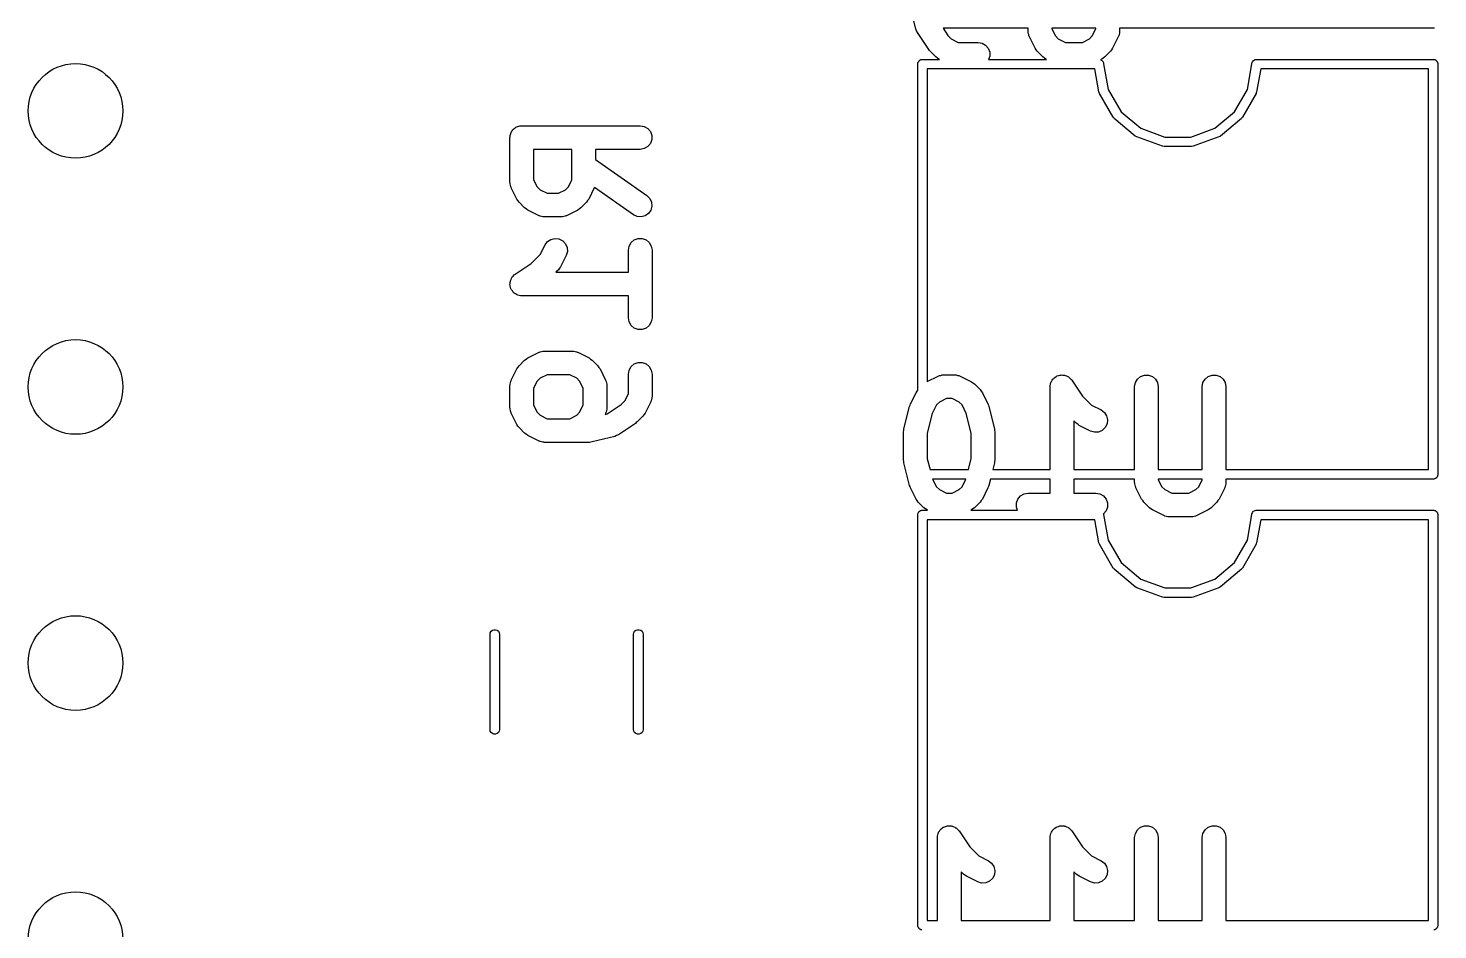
# Model space of a CAD drawing. Extents: x 81 to 161, y -172 to -32.
# Drawn here: x 105.83 to 123.69, y -88.74 to -77.31 of the extents above; entities that cross this region are included whole.
import ezdxf

# ---------------------------------------------------------------- set-up
doc = ezdxf.new("R2010")
doc.units = 0
doc.header["$MEASUREMENT"] = 0
doc.layers.add('BLACK', color=7, linetype='CONTINUOUS')

msp = doc.modelspace()

# ---------------------------------------------------------------- linework, layer by layer
at = {"layer": 'BLACK', "linetype": 'CONTINUOUS'}
for p, q in [((117.076, -77.3198), (117.004, -77.0341)), ((117.086, -77.3432), (117.076, -77.3198)), ((117.096, -77.3666), (117.086, -77.3432)), ((117.42, -77.3116), (117.481, -77.4021)), ((118.5, -77.3116), (117.42, -77.3116)), ((118.5, -77.3549), (118.5, -77.3116)), ((118.501, -77.3634), (118.5, -77.3549)), ((118.8, -77.3116), (118.8, -77.3194)), ((119.357, -77.3116), (118.8, -77.3116)), ((118.8, -77.3194), (118.844, -77.4089)), ((119.312, -77.4089), (119.357, -77.3194)), ((119.357, -77.3194), (119.357, -77.3116)), ((119.657, -77.3549), (119.655, -77.3634)), ((123.636, -77.3116), (119.657, -77.3116)), ((119.657, -77.3116), (119.657, -77.3549)), ((123.642, -77.3116), (123.636, -77.3116)), ((123.636, -77.3116), (123.636, -77.3116)), ((123.647, -77.3098), (123.642, -77.3116)), ((117.239, -77.5809), (117.096, -77.3666)), ((117.481, -77.4021), (117.524, -77.4459)), ((117.524, -77.4459), (117.614, -77.4906)), ((117.614, -77.4906), (117.864, -77.4906)), ((117.864, -77.4906), (117.915, -77.4996)), ((117.915, -77.4996), (117.96, -77.5257)), ((117.96, -77.5257), (117.994, -77.5656)), ((118.501, -77.372), (118.501, -77.3634)), ((118.506, -77.3889), (118.501, -77.372)), ((118.509, -77.4062), (118.506, -77.3889)), ((118.513, -77.4136), (118.509, -77.4062)), ((118.516, -77.4219), (118.513, -77.4136)), ((118.587, -77.5648), (118.516, -77.4219)), ((118.844, -77.4089), (118.881, -77.4459)), ((118.881, -77.4459), (118.971, -77.4906)), ((118.971, -77.4906), (119.186, -77.4906)), ((119.186, -77.4906), (119.275, -77.4459)), ((119.275, -77.4459), (119.312, -77.4089)), ((119.641, -77.4219), (119.57, -77.5648)), ((119.643, -77.4136), (119.641, -77.4219)), ((119.648, -77.4062), (119.643, -77.4136)), ((119.651, -77.3888), (119.648, -77.4062)), ((119.656, -77.372), (119.651, -77.3888)), ((119.655, -77.3634), (119.656, -77.372)), ((117.131, -77.7138), (117.136, -77.712)), ((117.136, -77.712), (117.14, -77.7094)), ((117.14, -77.7094), (117.145, -77.7084)), ((117.145, -77.7084), (117.15, -77.7066)), ((117.15, -77.7066), (117.156, -77.7066)), ((117.156, -77.7066), (117.156, -77.7066)), ((117.156, -77.7066), (117.375, -77.7066)), ((117.249, -77.5916), (117.239, -77.5809)), ((117.258, -77.6038), (117.249, -77.5916)), ((117.329, -77.6752), (117.258, -77.6038)), ((117.349, -77.689), (117.329, -77.6752)), ((117.368, -77.7033), (117.349, -77.689)), ((117.375, -77.7066), (117.368, -77.7033)), ((117.994, -77.5656), (118.012, -77.6145)), ((118.012, -77.6666), (117.997, -77.7066)), ((117.997, -77.7066), (118.732, -77.7066)), ((118.012, -77.6145), (118.012, -77.6666)), ((118.601, -77.5841), (118.587, -77.5648)), ((118.615, -77.6038), (118.601, -77.5841)), ((118.687, -77.6752), (118.615, -77.6038)), ((118.706, -77.689), (118.687, -77.6752)), ((118.725, -77.7033), (118.706, -77.689)), ((118.732, -77.7066), (118.725, -77.7033)), ((119.431, -77.7033), (119.418, -77.7099)), ((119.418, -77.7099), (119.435, -77.7199)), ((119.45, -77.689), (119.431, -77.7033)), ((119.47, -77.6752), (119.45, -77.689)), ((119.541, -77.6038), (119.47, -77.6752)), ((119.555, -77.5841), (119.541, -77.6038)), ((119.57, -77.5648), (119.555, -77.5841)), ((121.357, -77.7199), (121.375, -77.7094)), ((121.375, -77.7094), (121.391, -77.7066)), ((121.391, -77.7066), (123.636, -77.7066)), ((123.636, -77.7066), (123.636, -77.7066)), ((123.636, -77.7066), (123.642, -77.7066)), ((123.642, -77.7066), (123.647, -77.7084)), ((123.647, -77.7084), (123.652, -77.7094)), ((123.652, -77.7094), (123.656, -77.712)), ((123.656, -77.712), (123.661, -77.7138)), ((117.101, -77.756), (117.103, -77.751)), ((117.101, -77.7614), (117.101, -77.756)), ((117.101, -81.9012), (117.101, -77.7614)), ((117.103, -77.751), (117.104, -77.7458)), ((117.104, -77.7458), (117.106, -77.7412)), ((117.106, -77.7412), (117.108, -77.7361)), ((117.108, -77.7361), (117.112, -77.7321)), ((117.112, -77.7321), (117.114, -77.7274)), ((117.114, -77.7274), (117.118, -77.724)), ((117.118, -77.724), (117.122, -77.7199)), ((117.122, -77.7199), (117.126, -77.7173)), ((117.126, -77.7173), (117.131, -77.7138)), ((119.346, -77.8266), (117.221, -77.8266)), ((117.221, -77.8266), (117.221, -81.7912)), ((119.397, -78.1191), (119.346, -77.8266)), ((119.435, -77.7199), (119.449, -77.7361)), ((119.449, -77.7361), (119.456, -77.756)), ((119.456, -77.756), (119.456, -77.7614)), ((119.456, -77.7614), (119.514, -78.0878)), ((121.278, -78.0878), (121.336, -77.7614)), ((121.336, -77.756), (121.343, -77.7361)), ((121.336, -77.7614), (121.336, -77.756)), ((121.343, -77.7361), (121.357, -77.7199)), ((121.446, -77.8266), (121.395, -78.119)), ((123.571, -77.8266), (121.446, -77.8266)), ((123.571, -82.9066), (123.571, -77.8266)), ((123.661, -77.7138), (123.666, -77.7173)), ((123.666, -77.7173), (123.67, -77.7199)), ((123.67, -77.7199), (123.674, -77.724)), ((123.674, -77.724), (123.678, -77.7274)), ((123.678, -77.7274), (123.68, -77.7321)), ((123.68, -77.7321), (123.684, -77.7361)), ((123.684, -77.7361), (123.686, -77.7412)), ((123.686, -77.7412), (123.688, -77.7458)), ((123.688, -77.7458), (123.689, -77.751)), ((123.689, -77.751), (123.691, -77.756)), ((123.691, -77.756), (123.691, -77.7614)), ((123.691, -77.7614), (123.691, -77.7614)), ((123.691, -77.7614), (123.691, -82.9719)), ((119.404, -78.1386), (119.397, -78.1191)), ((119.578, -78.4394), (119.404, -78.1386)), ((119.404, -78.1386), (119.404, -78.1386)), ((119.514, -78.0878), (119.677, -78.3702)), ((121.115, -78.3702), (121.278, -78.0878)), ((121.388, -78.1386), (121.214, -78.4394)), ((121.391, -78.1298), (121.388, -78.1386)), ((121.388, -78.1386), (121.388, -78.1386)), ((121.395, -78.1191), (121.391, -78.1298)), ((121.395, -78.119), (121.395, -78.1191)), ((119.677, -78.3702), (119.926, -78.5799)), ((120.866, -78.5799), (121.115, -78.3702)), ((111.96, -78.6115), (111.967, -78.6002)), ((111.967, -78.6002), (111.977, -78.5917)), ((111.977, -78.5917), (111.985, -78.5817)), ((111.985, -78.5817), (111.997, -78.5751)), ((111.997, -78.5751), (112.007, -78.5667)), ((112.007, -78.5667), (112.019, -78.5622)), ((112.019, -78.5622), (112.03, -78.5556)), ((112.03, -78.5556), (112.043, -78.5533)), ((112.043, -78.5533), (112.056, -78.5489)), ((112.056, -78.5489), (112.069, -78.5489)), ((112.069, -78.5489), (112.082, -78.5466)), ((112.082, -78.5466), (113.582, -78.5466)), ((113.582, -78.5466), (113.633, -78.5556)), ((113.633, -78.5556), (113.678, -78.5817)), ((113.678, -78.5817), (113.711, -78.6216)), ((119.584, -78.4467), (119.578, -78.4394)), ((119.578, -78.4394), (119.578, -78.4394)), ((119.591, -78.4554), (119.584, -78.4467)), ((119.857, -78.6786), (119.591, -78.4554)), ((119.591, -78.4554), (119.591, -78.4554)), ((119.926, -78.5799), (120.233, -78.6914)), ((120.559, -78.6914), (120.866, -78.5799)), ((121.201, -78.4554), (120.935, -78.6786)), ((121.207, -78.4481), (121.201, -78.4554)), ((121.201, -78.4554), (121.201, -78.4554)), ((121.214, -78.4394), (121.207, -78.4481)), ((121.214, -78.4394), (121.214, -78.4394)), ((111.932, -78.6966), (111.934, -78.6836)), ((111.932, -79.268), (111.932, -78.6966)), ((111.934, -78.6705), (111.938, -78.6582)), ((111.934, -78.6836), (111.934, -78.6705)), ((111.938, -78.6582), (111.941, -78.6453)), ((111.941, -78.6453), (111.947, -78.6339)), ((111.947, -78.6339), (111.952, -78.6216)), ((111.952, -78.6216), (111.96, -78.6115)), ((113.711, -78.7716), (113.678, -78.8115)), ((113.711, -78.6216), (113.729, -78.6705)), ((113.729, -78.7226), (113.711, -78.7716)), ((113.729, -78.6705), (113.729, -78.7226)), ((119.875, -78.689), (119.857, -78.6786)), ((119.857, -78.6786), (119.857, -78.6786)), ((120.202, -78.8078), (119.875, -78.689)), ((120.233, -78.6914), (120.559, -78.6914)), ((120.917, -78.689), (120.59, -78.8078)), ((120.928, -78.6824), (120.917, -78.689)), ((120.917, -78.689), (120.917, -78.689)), ((120.935, -78.6786), (120.928, -78.6824)), ((120.935, -78.6786), (120.935, -78.6786)), ((112.232, -78.8466), (112.232, -79.2326)), ((112.717, -78.8466), (112.232, -78.8466)), ((112.717, -79.2326), (112.717, -78.8466)), ((113.582, -78.8466), (113.017, -78.8466)), ((113.017, -78.8466), (113.017, -78.9756)), ((113.633, -78.8375), (113.582, -78.8466)), ((113.678, -78.8115), (113.633, -78.8375)), ((120.222, -78.8114), (120.202, -78.8078)), ((120.57, -78.8114), (120.222, -78.8114)), ((120.59, -78.8078), (120.57, -78.8114)), ((113.017, -78.9756), (113.668, -79.4308)), ((111.933, -79.2765), (111.932, -79.268)), ((111.933, -79.2852), (111.933, -79.2765)), ((111.938, -79.302), (111.933, -79.2852)), ((111.941, -79.3193), (111.938, -79.302)), ((111.945, -79.3268), (111.941, -79.3193)), ((112.232, -79.2326), (112.276, -79.322)), ((112.673, -79.322), (112.717, -79.2326)), ((111.947, -79.3351), (111.945, -79.3268)), ((112.019, -79.4779), (111.947, -79.3351)), ((112.033, -79.4972), (112.019, -79.4779)), ((112.047, -79.5169), (112.033, -79.4972)), ((112.276, -79.322), (112.313, -79.359)), ((112.313, -79.359), (112.403, -79.4037)), ((112.403, -79.4037), (112.546, -79.4037)), ((112.546, -79.4037), (112.636, -79.359)), ((112.636, -79.359), (112.673, -79.322)), ((112.916, -79.4972), (112.902, -79.5169)), ((112.93, -79.4779), (112.916, -79.4972)), ((113.001, -79.3351), (112.93, -79.4779)), ((113.003, -79.3315), (113.001, -79.3351)), ((113.496, -79.6766), (113.003, -79.3315)), ((113.668, -79.4308), (113.704, -79.4677)), ((113.704, -79.4677), (113.726, -79.5149)), ((112.118, -79.5884), (112.047, -79.5169)), ((112.138, -79.6021), (112.118, -79.5884)), ((112.157, -79.6164), (112.138, -79.6021)), ((112.3, -79.6879), (112.157, -79.6164)), ((112.792, -79.6164), (112.649, -79.6879)), ((112.811, -79.6021), (112.792, -79.6164)), ((112.83, -79.5884), (112.811, -79.6021)), ((112.902, -79.5169), (112.83, -79.5884)), ((113.543, -79.6986), (113.496, -79.6766)), ((113.688, -79.6598), (113.645, -79.6897)), ((113.718, -79.6171), (113.688, -79.6598)), ((113.731, -79.5668), (113.718, -79.6171)), ((113.726, -79.5149), (113.731, -79.5668)), ((112.308, -79.6903), (112.3, -79.6879)), ((112.316, -79.6947), (112.308, -79.6903)), ((112.333, -79.6977), (112.316, -79.6947)), ((112.35, -79.7027), (112.333, -79.6977)), ((112.359, -79.7022), (112.35, -79.7027)), ((112.367, -79.7037), (112.359, -79.7022)), ((112.582, -79.7037), (112.367, -79.7037)), ((112.59, -79.7022), (112.582, -79.7037)), ((112.599, -79.7027), (112.59, -79.7022)), ((112.616, -79.6977), (112.599, -79.7027)), ((112.633, -79.6947), (112.616, -79.6977)), ((112.64, -79.6903), (112.633, -79.6947)), ((112.649, -79.6879), (112.64, -79.6903)), ((113.595, -79.7031), (113.543, -79.6986)), ((113.645, -79.6897), (113.595, -79.7031)), ((112.376, -80.0581), (112.407, -80.0162)), ((112.407, -80.0162), (112.45, -79.9875)), ((112.45, -79.9875), (112.501, -79.9754)), ((112.501, -79.9754), (112.553, -79.9814)), ((112.553, -79.9814), (112.6, -80.0047)), ((112.6, -80.0047), (112.635, -80.0425)), ((113.441, -80.0738), (113.467, -80.0287)), ((113.467, -80.0287), (113.507, -79.9952)), ((113.507, -79.9952), (113.556, -79.9774)), ((113.556, -79.9774), (113.608, -79.9774)), ((113.608, -79.9774), (113.657, -79.9952)), ((113.657, -79.9952), (113.696, -80.0287)), ((113.696, -80.0287), (113.723, -80.0738)), ((112.2, -80.2943), (112.315, -80.1791)), ((112.315, -80.1791), (112.376, -80.0581)), ((112.644, -80.1922), (112.573, -80.3351)), ((112.635, -80.0425), (112.656, -80.0903)), ((112.659, -80.1423), (112.644, -80.1922)), ((112.656, -80.0903), (112.659, -80.1423)), ((113.432, -80.1251), (113.441, -80.0738)), ((113.432, -80.4037), (113.432, -80.1251)), ((113.723, -80.0738), (113.732, -80.1251)), ((113.732, -80.1251), (113.732, -80.9823)), ((111.998, -80.4289), (112.2, -80.2943)), ((112.545, -80.3741), (112.515, -80.4037)), ((112.559, -80.3544), (112.545, -80.3741)), ((112.573, -80.3351), (112.559, -80.3544)), ((111.932, -80.5634), (111.934, -80.5456)), ((111.934, -80.5714), (111.932, -80.5634)), ((111.934, -80.5277), (111.937, -80.5199)), ((111.934, -80.5456), (111.934, -80.5277)), ((111.937, -80.5199), (111.938, -80.5116)), ((111.938, -80.5116), (111.946, -80.4955)), ((111.946, -80.4955), (111.952, -80.4787)), ((111.952, -80.4787), (111.957, -80.4723)), ((111.957, -80.4723), (111.961, -80.4649)), ((111.961, -80.4649), (111.974, -80.4525)), ((111.974, -80.4525), (111.985, -80.4388)), ((111.985, -80.4388), (111.992, -80.4346)), ((111.992, -80.4346), (111.998, -80.4289)), ((112.515, -80.4037), (113.432, -80.4037)), ((111.934, -80.5798), (111.934, -80.5714)), ((111.94, -80.5966), (111.934, -80.5798)), ((111.944, -80.614), (111.94, -80.5966)), ((111.949, -80.6209), (111.944, -80.614)), ((111.952, -80.6287), (111.949, -80.6209)), ((111.963, -80.6424), (111.952, -80.6287)), ((111.973, -80.6573), (111.963, -80.6424)), ((111.98, -80.6622), (111.973, -80.6573)), ((111.985, -80.6686), (111.98, -80.6622)), ((112.001, -80.6776), (111.985, -80.6686)), ((112.015, -80.6882), (112.001, -80.6776)), ((112.023, -80.6905), (112.015, -80.6882)), ((112.03, -80.6947), (112.023, -80.6905)), ((112.048, -80.6978), (112.03, -80.6947)), ((112.065, -80.7028), (112.048, -80.6978)), ((112.073, -80.7023), (112.065, -80.7028)), ((112.082, -80.7037), (112.073, -80.7023)), ((113.432, -80.7037), (112.082, -80.7037)), ((113.432, -80.9823), (113.432, -80.7037)), ((113.441, -81.0336), (113.432, -80.9823)), ((113.467, -81.0787), (113.441, -81.0336)), ((113.507, -81.1122), (113.467, -81.0787)), ((113.696, -81.0787), (113.657, -81.1122)), ((113.723, -81.0336), (113.696, -81.0787)), ((113.732, -80.9823), (113.723, -81.0336)), ((113.556, -81.13), (113.507, -81.1122)), ((113.608, -81.13), (113.556, -81.13)), ((113.657, -81.1122), (113.608, -81.13)), ((112.157, -81.491), (112.3, -81.4196)), ((112.3, -81.4196), (112.308, -81.4171)), ((112.308, -81.4171), (112.316, -81.4128)), ((112.316, -81.4128), (112.333, -81.4097)), ((112.333, -81.4097), (112.35, -81.4047)), ((112.35, -81.4047), (112.359, -81.4052)), ((112.359, -81.4052), (112.367, -81.4037)), ((112.367, -81.4037), (112.724, -81.4037)), ((112.724, -81.4037), (112.733, -81.4052)), ((112.733, -81.4052), (112.742, -81.4047)), ((112.742, -81.4047), (112.758, -81.4097)), ((112.758, -81.4097), (112.776, -81.4128)), ((112.776, -81.4128), (112.783, -81.4171)), ((112.783, -81.4171), (112.792, -81.4196)), ((112.792, -81.4196), (112.934, -81.491)), ((111.947, -81.7723), (112.019, -81.6295)), ((112.019, -81.6295), (112.033, -81.6102)), ((112.033, -81.6102), (112.047, -81.5905)), ((112.047, -81.5905), (112.118, -81.5191)), ((112.118, -81.5191), (112.138, -81.5053)), ((112.138, -81.5053), (112.157, -81.491)), ((112.934, -81.491), (112.954, -81.5053)), ((112.954, -81.5053), (112.973, -81.5191)), ((112.973, -81.5191), (113.045, -81.5905)), ((113.045, -81.5905), (113.059, -81.6102)), ((113.059, -81.6102), (113.073, -81.6295)), ((113.073, -81.6295), (113.144, -81.7723)), ((113.441, -81.6453), (113.467, -81.6002)), ((113.467, -81.6002), (113.507, -81.5667)), ((113.507, -81.5667), (113.556, -81.5489)), ((113.556, -81.5489), (113.608, -81.5489)), ((113.608, -81.5489), (113.657, -81.5667)), ((113.657, -81.5667), (113.696, -81.6002)), ((113.696, -81.6002), (113.723, -81.6453)), ((111.933, -81.8223), (111.938, -81.8054)), ((111.938, -81.8054), (111.941, -81.7881)), ((111.941, -81.7881), (111.945, -81.7806)), ((111.945, -81.7806), (111.947, -81.7723)), ((112.276, -81.7854), (112.232, -81.8748)), ((112.313, -81.7484), (112.276, -81.7854)), ((112.403, -81.7037), (112.313, -81.7484)), ((112.689, -81.7037), (112.403, -81.7037)), ((112.778, -81.7484), (112.689, -81.7037)), ((112.815, -81.7854), (112.778, -81.7484)), ((112.86, -81.8748), (112.815, -81.7854)), ((113.144, -81.7723), (113.147, -81.7806)), ((113.147, -81.7806), (113.151, -81.7881)), ((113.151, -81.7881), (113.154, -81.8054)), ((113.154, -81.8054), (113.159, -81.8223)), ((113.432, -81.6966), (113.441, -81.6453)), ((113.432, -81.9469), (113.432, -81.6966)), ((113.723, -81.6453), (113.732, -81.6966)), ((113.732, -81.6966), (113.732, -81.9823)), ((117.221, -81.7912), (117.36, -81.7214)), ((117.36, -81.7214), (117.369, -81.7189)), ((117.369, -81.7189), (117.376, -81.7146)), ((117.376, -81.7146), (117.394, -81.7116)), ((117.394, -81.7116), (117.41, -81.7066)), ((117.41, -81.7066), (117.419, -81.7071)), ((117.419, -81.7071), (117.428, -81.7056)), ((117.428, -81.7056), (117.57, -81.7056)), ((117.57, -81.7056), (117.579, -81.7071)), ((117.579, -81.7071), (117.588, -81.7066)), ((117.588, -81.7066), (117.604, -81.7116)), ((117.604, -81.7116), (117.622, -81.7146)), ((117.622, -81.7146), (117.629, -81.7189)), ((117.629, -81.7189), (117.638, -81.7214)), ((117.638, -81.7214), (117.78, -81.7928)), ((117.78, -81.7928), (117.8, -81.8071)), ((117.8, -81.8071), (117.819, -81.8209)), ((117.819, -81.8209), (117.891, -81.8924)), ((118.784, -81.8219), (118.787, -81.8043)), ((118.787, -81.8043), (118.791, -81.7971)), ((118.791, -81.7971), (118.793, -81.7891)), ((118.793, -81.7891), (118.804, -81.7747)), ((118.804, -81.7747), (118.813, -81.7592)), ((118.813, -81.7592), (118.819, -81.7538)), ((118.819, -81.7538), (118.824, -81.7471)), ((118.824, -81.7471), (118.839, -81.7372)), ((118.839, -81.7372), (118.853, -81.7257)), ((118.853, -81.7257), (118.86, -81.7228)), ((118.86, -81.7228), (118.867, -81.7182)), ((118.867, -81.7182), (118.885, -81.714)), ((118.885, -81.714), (118.902, -81.7078)), ((118.902, -81.7078), (118.91, -81.7078)), ((118.91, -81.7078), (118.918, -81.7059)), ((118.918, -81.7059), (118.936, -81.7078)), ((118.936, -81.7078), (118.954, -81.7078)), ((118.954, -81.7078), (118.961, -81.7107)), ((118.961, -81.7107), (118.97, -81.7116)), ((118.97, -81.7116), (118.986, -81.7195)), ((118.986, -81.7195), (119.003, -81.7257)), ((119.003, -81.7257), (119.009, -81.731)), ((119.009, -81.731), (119.016, -81.7347)), ((119.016, -81.7347), (119.029, -81.7476)), ((119.029, -81.7476), (119.042, -81.7592)), ((119.042, -81.7592), (119.047, -81.7664)), ((119.047, -81.7664), (119.052, -81.7724)), ((119.052, -81.7724), (119.187, -81.9743)), ((119.849, -81.8556), (119.858, -81.8043)), ((119.858, -81.8043), (119.884, -81.7592)), ((119.884, -81.7592), (119.924, -81.7257)), ((119.924, -81.7257), (119.973, -81.7078)), ((119.973, -81.7078), (120.025, -81.7078)), ((120.025, -81.7078), (120.074, -81.7257)), ((120.074, -81.7257), (120.114, -81.7592)), ((120.114, -81.7592), (120.14, -81.8043)), ((120.14, -81.8043), (120.149, -81.8556)), ((120.706, -81.8556), (120.715, -81.8043)), ((120.715, -81.8043), (120.741, -81.7592)), ((120.741, -81.7592), (120.781, -81.7257)), ((120.781, -81.7257), (120.83, -81.7078)), ((120.83, -81.7078), (120.882, -81.7078)), ((120.882, -81.7078), (120.931, -81.7257)), ((120.931, -81.7257), (120.971, -81.7592)), ((120.971, -81.7592), (120.997, -81.8043)), ((120.997, -81.8043), (121.006, -81.8556)), ((111.932, -81.8394), (111.933, -81.8309)), ((111.932, -82.1251), (111.932, -81.8394)), ((111.933, -81.8309), (111.933, -81.8223)), ((112.232, -81.8748), (112.232, -82.0897)), ((112.86, -82.0897), (112.86, -81.8748)), ((113.159, -81.8223), (113.159, -81.8309)), ((113.159, -81.8309), (113.16, -81.8394)), ((113.16, -81.8394), (113.16, -82.1251)), ((113.387, -82.0363), (113.432, -81.9469)), ((113.731, -81.9994), (113.726, -82.0163)), ((113.732, -81.9823), (113.73, -81.9908)), ((113.73, -81.9908), (113.731, -81.9994)), ((117.008, -82.0742), (117.079, -81.9313)), ((117.079, -81.9313), (117.093, -81.912)), ((117.093, -81.912), (117.101, -81.9012)), ((117.891, -81.8924), (117.905, -81.912)), ((117.905, -81.912), (117.919, -81.9313)), ((117.919, -81.9313), (117.99, -82.0742)), ((118.778, -81.8391), (118.784, -81.8219)), ((118.779, -81.8474), (118.778, -81.8391)), ((118.778, -81.8556), (118.779, -81.8474)), ((118.778, -82.9066), (118.778, -81.8556)), ((119.187, -81.9743), (119.302, -82.0894)), ((119.849, -82.9066), (119.849, -81.8556)), ((120.149, -81.8556), (120.149, -82.9066)), ((120.706, -82.9066), (120.706, -81.8556)), ((121.006, -81.8556), (121.006, -82.9066)), ((111.933, -82.1337), (111.932, -82.1251)), ((111.933, -82.1423), (111.933, -82.1337)), ((111.938, -82.1591), (111.933, -82.1423)), ((111.941, -82.1764), (111.938, -82.1591)), ((111.945, -82.1839), (111.941, -82.1764)), ((112.232, -82.0897), (112.276, -82.1791)), ((112.815, -82.1791), (112.86, -82.0897)), ((113.151, -82.1764), (113.147, -82.1839)), ((113.154, -82.1591), (113.151, -82.1764)), ((113.159, -82.1423), (113.154, -82.1591)), ((113.16, -82.1251), (113.159, -82.1337)), ((113.159, -82.1337), (113.159, -82.1423)), ((113.163, -82.2002), (113.343, -82.08)), ((113.343, -82.08), (113.387, -82.0363)), ((113.716, -82.0494), (113.644, -82.1922)), ((113.718, -82.0411), (113.716, -82.0494)), ((113.723, -82.0336), (113.718, -82.0411)), ((113.726, -82.0163), (113.723, -82.0336)), ((116.925, -82.3906), (116.996, -82.1049)), ((116.996, -82.1049), (117.003, -82.0899)), ((117.003, -82.0899), (117.008, -82.0742)), ((117.337, -82.0873), (117.283, -82.1936)), ((117.374, -82.0503), (117.337, -82.0873)), ((117.463, -82.0056), (117.374, -82.0503)), ((117.535, -82.0056), (117.463, -82.0056)), ((117.624, -82.0503), (117.535, -82.0056)), ((117.661, -82.0873), (117.624, -82.0503)), ((117.715, -82.1936), (117.661, -82.0873)), ((117.99, -82.0742), (117.995, -82.0899)), ((117.995, -82.0899), (118.002, -82.1049)), ((118.002, -82.1049), (118.073, -82.3906)), ((119.302, -82.0894), (119.423, -82.15)), ((119.423, -82.15), (119.465, -82.181)), ((111.947, -82.1922), (111.945, -82.1839)), ((112.019, -82.3351), (111.947, -82.1922)), ((112.033, -82.3544), (112.019, -82.3351)), ((112.047, -82.3741), (112.033, -82.3544)), ((112.276, -82.1791), (112.313, -82.2161)), ((112.313, -82.2161), (112.403, -82.2609)), ((112.403, -82.2609), (112.689, -82.2609)), ((112.689, -82.2609), (112.778, -82.2161)), ((112.778, -82.2161), (112.815, -82.1791)), ((113.144, -82.1922), (113.137, -82.2066)), ((113.137, -82.2066), (113.163, -82.2002)), ((113.147, -82.1839), (113.144, -82.1922)), ((113.522, -82.3214), (113.308, -82.4642)), ((113.533, -82.3111), (113.522, -82.3214)), ((113.545, -82.3026), (113.533, -82.3111)), ((113.616, -82.2312), (113.545, -82.3026)), ((113.63, -82.2115), (113.616, -82.2312)), ((113.644, -82.1922), (113.63, -82.2115)), ((117.283, -82.1936), (117.221, -82.4432)), ((117.778, -82.4455), (117.715, -82.1936)), ((119.107, -82.3188), (119.078, -82.2891)), ((119.078, -82.2891), (119.078, -82.9066)), ((119.127, -82.3326), (119.107, -82.3188)), ((119.146, -82.3469), (119.127, -82.3326)), ((119.289, -82.4183), (119.146, -82.3469)), ((119.465, -82.181), (119.494, -82.2245)), ((119.5, -82.3269), (119.477, -82.3735)), ((119.494, -82.2245), (119.506, -82.2752)), ((119.506, -82.2752), (119.5, -82.3269)), ((112.118, -82.4455), (112.047, -82.3741)), ((112.138, -82.4593), (112.118, -82.4455)), ((112.157, -82.4736), (112.138, -82.4593)), ((112.3, -82.545), (112.157, -82.4736)), ((113.261, -82.4849), (112.975, -82.5564)), ((113.284, -82.4746), (113.261, -82.4849)), ((113.308, -82.4642), (113.284, -82.4746)), ((116.92, -82.427), (116.924, -82.4089)), ((116.92, -82.7841), (116.92, -82.427)), ((116.924, -82.4089), (116.925, -82.3906)), ((117.221, -82.4432), (117.221, -82.768)), ((117.778, -82.7657), (117.778, -82.4455)), ((118.073, -82.3906), (118.074, -82.4089)), ((118.074, -82.4089), (118.078, -82.427)), ((118.078, -82.427), (118.078, -82.7841)), ((119.339, -82.4332), (119.289, -82.4183)), ((119.391, -82.43), (119.339, -82.4332)), ((119.439, -82.4093), (119.391, -82.43)), ((119.477, -82.3735), (119.439, -82.4093)), ((112.308, -82.5475), (112.3, -82.545)), ((112.316, -82.5518), (112.308, -82.5475)), ((112.333, -82.5549), (112.316, -82.5518)), ((112.35, -82.5599), (112.333, -82.5549)), ((112.359, -82.5594), (112.35, -82.5599)), ((112.367, -82.5609), (112.359, -82.5594)), ((112.939, -82.5609), (112.367, -82.5609)), ((112.957, -82.5577), (112.939, -82.5609)), ((112.975, -82.5564), (112.957, -82.5577)), ((116.924, -82.8022), (116.92, -82.7841)), ((116.925, -82.8205), (116.924, -82.8022)), ((116.996, -83.1062), (116.925, -82.8205)), ((117.221, -82.768), (117.256, -82.9066)), ((117.742, -82.9066), (117.778, -82.7657)), ((118.073, -82.8205), (118.052, -82.9066)), ((118.074, -82.8022), (118.073, -82.8205)), ((118.078, -82.7841), (118.074, -82.8022)), ((117.256, -82.9066), (117.742, -82.9066)), ((117.288, -83.0266), (117.337, -83.1239)), ((117.71, -83.0266), (117.288, -83.0266)), ((117.661, -83.1239), (117.71, -83.0266)), ((118.022, -83.0266), (118.002, -83.1062)), ((118.778, -83.0266), (118.022, -83.0266)), ((118.052, -82.9066), (118.778, -82.9066)), ((118.778, -83.2056), (118.778, -83.0266)), ((119.078, -82.9066), (119.849, -82.9066)), ((119.849, -83.0266), (119.078, -83.0266)), ((119.078, -83.0266), (119.078, -83.2056)), ((119.849, -83.0699), (119.849, -83.0266)), ((119.851, -83.0784), (119.849, -83.0699)), ((120.149, -82.9066), (120.706, -82.9066)), ((120.149, -83.0266), (120.149, -83.0344)), ((120.706, -83.0266), (120.149, -83.0266)), ((120.149, -83.0344), (120.194, -83.1239)), ((120.661, -83.1239), (120.706, -83.0344)), ((120.706, -83.0344), (120.706, -83.0266)), ((121.006, -83.0699), (121.005, -83.0784)), ((121.006, -82.9066), (123.571, -82.9066)), ((123.636, -83.0266), (121.006, -83.0266)), ((121.006, -83.0266), (121.006, -83.0699)), ((123.642, -83.0266), (123.636, -83.0266)), ((123.636, -83.0266), (123.636, -83.0266)), ((123.647, -83.0248), (123.642, -83.0266)), ((123.652, -83.0239), (123.647, -83.0248)), ((123.656, -83.0212), (123.652, -83.0239)), ((123.661, -83.0194), (123.656, -83.0212)), ((123.666, -83.0159), (123.661, -83.0194)), ((123.67, -83.0133), (123.666, -83.0159)), ((123.674, -83.0092), (123.67, -83.0133)), ((123.678, -83.0058), (123.674, -83.0092)), ((123.68, -83.0012), (123.678, -83.0058)), ((123.684, -82.9971), (123.68, -83.0012)), ((123.686, -82.9921), (123.684, -82.9971)), ((123.688, -82.9874), (123.686, -82.9921)), ((123.689, -82.9822), (123.688, -82.9874)), ((123.691, -82.9772), (123.689, -82.9822)), ((123.691, -82.9719), (123.691, -82.9719)), ((123.691, -82.9719), (123.691, -82.9772)), ((117.003, -83.1212), (116.996, -83.1062)), ((117.008, -83.1369), (117.003, -83.1212)), ((117.079, -83.2798), (117.008, -83.1369)), ((117.337, -83.1239), (117.374, -83.1609)), ((117.374, -83.1609), (117.463, -83.2056)), ((117.463, -83.2056), (117.535, -83.2056)), ((117.535, -83.2056), (117.624, -83.1609)), ((117.624, -83.1609), (117.661, -83.1239)), ((117.99, -83.1369), (117.919, -83.2798)), ((117.995, -83.1212), (117.99, -83.1369)), ((118.002, -83.1062), (117.995, -83.1212)), ((118.369, -83.2806), (118.403, -83.2407)), ((118.403, -83.2407), (118.448, -83.2146)), ((118.448, -83.2146), (118.499, -83.2056)), ((118.499, -83.2056), (118.778, -83.2056)), ((119.078, -83.2056), (119.356, -83.2056)), ((119.356, -83.2056), (119.407, -83.2146)), ((119.407, -83.2146), (119.453, -83.2407)), ((119.453, -83.2407), (119.486, -83.2806)), ((119.85, -83.087), (119.851, -83.0784)), ((119.855, -83.1039), (119.85, -83.087)), ((119.858, -83.1212), (119.855, -83.1039)), ((119.862, -83.1286), (119.858, -83.1212)), ((119.865, -83.1369), (119.862, -83.1286)), ((119.936, -83.2798), (119.865, -83.1369)), ((120.194, -83.1239), (120.231, -83.1609)), ((120.231, -83.1609), (120.32, -83.2056)), ((120.32, -83.2056), (120.535, -83.2056)), ((120.535, -83.2056), (120.624, -83.1609)), ((120.624, -83.1609), (120.661, -83.1239)), ((120.99, -83.1369), (120.919, -83.2798)), ((120.993, -83.1287), (120.99, -83.1369)), ((120.997, -83.1212), (120.993, -83.1287)), ((121, -83.1039), (120.997, -83.1212)), ((121.005, -83.087), (121, -83.1039)), ((121.005, -83.0784), (121.005, -83.087)), ((117.093, -83.2991), (117.079, -83.2798)), ((117.107, -83.3188), (117.093, -83.2991)), ((117.179, -83.3902), (117.107, -83.3188)), ((117.126, -83.4323), (117.131, -83.4288)), ((117.131, -83.4288), (117.136, -83.427)), ((117.136, -83.427), (117.14, -83.4244)), ((117.14, -83.4244), (117.145, -83.4234)), ((117.145, -83.4234), (117.15, -83.4216)), ((117.15, -83.4216), (117.156, -83.4216)), ((117.156, -83.4216), (117.156, -83.4216)), ((117.156, -83.4216), (117.224, -83.4216)), ((117.198, -83.404), (117.179, -83.3902)), ((117.218, -83.4183), (117.198, -83.404)), ((117.224, -83.4216), (117.218, -83.4183)), ((117.78, -83.4183), (117.774, -83.4216)), ((117.774, -83.4216), (118.366, -83.4216)), ((117.8, -83.404), (117.78, -83.4183)), ((117.819, -83.3902), (117.8, -83.404)), ((117.891, -83.3188), (117.819, -83.3902)), ((117.905, -83.2991), (117.891, -83.3188)), ((117.919, -83.2798), (117.905, -83.2991)), ((118.351, -83.3295), (118.369, -83.2806)), ((118.351, -83.3816), (118.351, -83.3295)), ((118.366, -83.4216), (118.351, -83.3816)), ((119.486, -83.2806), (119.504, -83.3295)), ((119.504, -83.3816), (119.486, -83.4306)), ((119.504, -83.3295), (119.504, -83.3816)), ((119.951, -83.2991), (119.936, -83.2798)), ((119.964, -83.3188), (119.951, -83.2991)), ((120.036, -83.3902), (119.964, -83.3188)), ((120.055, -83.404), (120.036, -83.3902)), ((120.075, -83.4183), (120.055, -83.404)), ((120.218, -83.4897), (120.075, -83.4183)), ((120.78, -83.4183), (120.638, -83.4897)), ((120.8, -83.404), (120.78, -83.4183)), ((120.819, -83.3902), (120.8, -83.404)), ((120.891, -83.3188), (120.819, -83.3902)), ((120.905, -83.2991), (120.891, -83.3188)), ((120.919, -83.2798), (120.905, -83.2991)), ((121.357, -83.4349), (121.375, -83.4244)), ((121.375, -83.4244), (121.391, -83.4216)), ((121.391, -83.4216), (123.636, -83.4216)), ((123.636, -83.4216), (123.636, -83.4216)), ((123.636, -83.4216), (123.642, -83.4216)), ((123.642, -83.4216), (123.647, -83.4234)), ((123.647, -83.4234), (123.652, -83.4244)), ((123.652, -83.4244), (123.656, -83.427)), ((123.656, -83.427), (123.661, -83.4288)), ((123.661, -83.4288), (123.666, -83.4323)), ((117.101, -83.471), (117.103, -83.466)), ((117.101, -83.4764), (117.101, -83.471)), ((117.101, -88.6869), (117.101, -83.4764)), ((117.103, -83.466), (117.104, -83.4608)), ((117.104, -83.4608), (117.106, -83.4562)), ((117.106, -83.4562), (117.108, -83.4511)), ((117.108, -83.4511), (117.112, -83.4471)), ((117.112, -83.4471), (117.114, -83.4424)), ((117.114, -83.4424), (117.118, -83.439)), ((117.118, -83.439), (117.122, -83.4349)), ((117.122, -83.4349), (117.126, -83.4323)), ((119.346, -83.5416), (117.221, -83.5416)), ((117.221, -83.5416), (117.221, -88.6216)), ((119.397, -83.834), (119.346, -83.5416)), ((119.486, -83.4306), (119.455, -83.4678)), ((119.455, -83.4678), (119.456, -83.471)), ((119.456, -83.471), (119.456, -83.4764)), ((119.456, -83.4764), (119.514, -83.8028)), ((120.226, -83.4922), (120.218, -83.4897)), ((120.233, -83.4965), (120.226, -83.4922)), ((120.251, -83.4996), (120.233, -83.4965)), ((120.268, -83.5046), (120.251, -83.4996)), ((120.276, -83.5041), (120.268, -83.5046)), ((120.285, -83.5056), (120.276, -83.5041)), ((120.57, -83.5056), (120.285, -83.5056)), ((120.579, -83.5041), (120.57, -83.5056)), ((120.588, -83.5046), (120.579, -83.5041)), ((120.604, -83.4996), (120.588, -83.5046)), ((120.622, -83.4965), (120.604, -83.4996)), ((120.629, -83.4922), (120.622, -83.4965)), ((120.638, -83.4897), (120.629, -83.4922)), ((121.278, -83.8028), (121.336, -83.4764)), ((121.336, -83.471), (121.343, -83.4511)), ((121.336, -83.4764), (121.336, -83.471)), ((121.343, -83.4511), (121.357, -83.4349)), ((121.446, -83.5416), (121.395, -83.834)), ((123.571, -83.5416), (121.446, -83.5416)), ((123.571, -88.6216), (123.571, -83.5416)), ((123.666, -83.4323), (123.67, -83.4349)), ((123.67, -83.4349), (123.674, -83.439)), ((123.674, -83.439), (123.678, -83.4424)), ((123.678, -83.4424), (123.68, -83.4471)), ((123.68, -83.4471), (123.684, -83.4511)), ((123.684, -83.4511), (123.686, -83.4562)), ((123.686, -83.4562), (123.688, -83.4608)), ((123.688, -83.4608), (123.689, -83.466)), ((123.689, -83.466), (123.691, -83.471)), ((123.691, -83.471), (123.691, -83.4764)), ((123.691, -83.4764), (123.691, -83.4764)), ((123.691, -83.4764), (123.691, -88.6869)), ((119.404, -83.8536), (119.397, -83.834)), ((119.578, -84.1544), (119.404, -83.8536)), ((119.404, -83.8536), (119.404, -83.8536)), ((119.514, -83.8028), (119.677, -84.0852)), ((121.115, -84.0852), (121.278, -83.8028)), ((121.388, -83.8536), (121.214, -84.1544)), ((121.391, -83.8447), (121.388, -83.8536)), ((121.388, -83.8536), (121.388, -83.8536)), ((121.395, -83.8341), (121.391, -83.8447)), ((121.395, -83.834), (121.395, -83.8341)), ((119.677, -84.0852), (119.926, -84.2949)), ((120.866, -84.2949), (121.115, -84.0852)), ((119.583, -84.1601), (119.578, -84.1544)), ((119.578, -84.1544), (119.578, -84.1544)), ((119.591, -84.1704), (119.583, -84.1601)), ((119.857, -84.3936), (119.591, -84.1704)), ((119.591, -84.1704), (119.591, -84.1704)), ((119.926, -84.2949), (120.233, -84.4064)), ((120.559, -84.4064), (120.866, -84.2949)), ((121.201, -84.1704), (120.935, -84.3936)), ((121.21, -84.1589), (121.201, -84.1704)), ((121.201, -84.1704), (121.201, -84.1704)), ((121.214, -84.1544), (121.21, -84.1589)), ((121.214, -84.1544), (121.214, -84.1544)), ((119.875, -84.404), (119.857, -84.3936)), ((119.857, -84.3936), (119.857, -84.3936)), ((120.202, -84.5228), (119.875, -84.404)), ((120.233, -84.4064), (120.559, -84.4064)), ((120.917, -84.404), (120.59, -84.5228)), ((120.928, -84.3974), (120.917, -84.404)), ((120.917, -84.404), (120.917, -84.404)), ((120.935, -84.3936), (120.928, -84.3974)), ((120.935, -84.3936), (120.935, -84.3936)), ((120.222, -84.5264), (120.202, -84.5228)), ((120.57, -84.5264), (120.222, -84.5264)), ((120.59, -84.5228), (120.57, -84.5264)), ((111.679, -84.9907), (111.682, -84.9751)), ((111.679, -86.2053), (111.679, -84.9907)), ((111.682, -84.9751), (111.692, -84.9568)), ((111.692, -84.9568), (111.709, -84.9432)), ((111.709, -84.9432), (111.728, -84.9359)), ((111.728, -84.9359), (111.75, -84.9359)), ((111.75, -84.9359), (111.769, -84.9432)), ((111.769, -84.9432), (111.786, -84.9568)), ((111.786, -84.9568), (111.796, -84.9751)), ((111.796, -84.9751), (111.799, -84.9907)), ((111.799, -84.9907), (111.799, -86.2053)), ((113.499, -84.9907), (113.502, -84.9751)), ((113.499, -86.2053), (113.499, -84.9907)), ((113.502, -84.9751), (113.512, -84.9568)), ((113.512, -84.9568), (113.529, -84.9432)), ((113.529, -84.9432), (113.548, -84.9359)), ((113.548, -84.9359), (113.57, -84.9359)), ((113.57, -84.9359), (113.589, -84.9432)), ((113.589, -84.9432), (113.606, -84.9568)), ((113.606, -84.9568), (113.616, -84.9751)), ((113.616, -84.9751), (113.619, -84.9907)), ((113.619, -84.9907), (113.619, -86.2053)), ((111.682, -86.2209), (111.679, -86.2053)), ((111.692, -86.2392), (111.682, -86.2209)), ((111.709, -86.2528), (111.692, -86.2392)), ((111.728, -86.2601), (111.709, -86.2528)), ((111.75, -86.2601), (111.728, -86.2601)), ((111.769, -86.2528), (111.75, -86.2601)), ((111.786, -86.2392), (111.769, -86.2528)), ((111.796, -86.2209), (111.786, -86.2392)), ((111.799, -86.2053), (111.796, -86.2209)), ((113.502, -86.2209), (113.499, -86.2053)), ((113.512, -86.2392), (113.502, -86.2209)), ((113.529, -86.2528), (113.512, -86.2392)), ((113.548, -86.2601), (113.529, -86.2528)), ((113.57, -86.2601), (113.548, -86.2601)), ((113.589, -86.2528), (113.57, -86.2601)), ((113.606, -86.2392), (113.589, -86.2528)), ((113.616, -86.2209), (113.606, -86.2392)), ((113.619, -86.2053), (113.616, -86.2209)), ((117.35, -87.5541), (117.355, -87.5369)), ((117.355, -87.5369), (117.358, -87.5193)), ((117.358, -87.5193), (117.362, -87.5121)), ((117.362, -87.5121), (117.365, -87.5041)), ((117.365, -87.5041), (117.375, -87.4897)), ((117.375, -87.4897), (117.384, -87.4742)), ((117.384, -87.4742), (117.39, -87.4688)), ((117.39, -87.4688), (117.395, -87.4621)), ((117.395, -87.4621), (117.41, -87.4522)), ((117.41, -87.4522), (117.424, -87.4407)), ((117.424, -87.4407), (117.432, -87.4378)), ((117.432, -87.4378), (117.439, -87.4332)), ((117.439, -87.4332), (117.456, -87.429)), ((117.456, -87.429), (117.473, -87.4228)), ((117.473, -87.4228), (117.481, -87.4228)), ((117.481, -87.4228), (117.489, -87.4209)), ((117.489, -87.4209), (117.507, -87.4228)), ((117.507, -87.4228), (117.525, -87.4228)), ((117.525, -87.4228), (117.533, -87.4257)), ((117.533, -87.4257), (117.541, -87.4266)), ((117.541, -87.4266), (117.557, -87.4345)), ((117.557, -87.4345), (117.574, -87.4407)), ((117.574, -87.4407), (117.58, -87.446)), ((117.58, -87.446), (117.588, -87.4497)), ((117.588, -87.4497), (117.6, -87.4626)), ((117.6, -87.4626), (117.614, -87.4742)), ((117.614, -87.4742), (117.618, -87.4814)), ((117.618, -87.4814), (117.624, -87.4874)), ((117.624, -87.4874), (117.758, -87.6893)), ((118.778, -87.5541), (118.784, -87.5369)), ((118.784, -87.5369), (118.787, -87.5193)), ((118.787, -87.5193), (118.791, -87.5121)), ((118.791, -87.5121), (118.793, -87.5041)), ((118.793, -87.5041), (118.804, -87.4897)), ((118.804, -87.4897), (118.813, -87.4742)), ((118.813, -87.4742), (118.819, -87.4688)), ((118.819, -87.4688), (118.824, -87.4621)), ((118.824, -87.4621), (118.839, -87.4522)), ((118.839, -87.4522), (118.853, -87.4407)), ((118.853, -87.4407), (118.86, -87.4378)), ((118.86, -87.4378), (118.867, -87.4332)), ((118.867, -87.4332), (118.885, -87.429)), ((118.885, -87.429), (118.902, -87.4228)), ((118.902, -87.4228), (118.91, -87.4228)), ((118.91, -87.4228), (118.918, -87.4209)), ((118.918, -87.4209), (118.936, -87.4228)), ((118.936, -87.4228), (118.954, -87.4228)), ((118.954, -87.4228), (118.961, -87.4257)), ((118.961, -87.4257), (118.97, -87.4266)), ((118.97, -87.4266), (118.986, -87.4345)), ((118.986, -87.4345), (119.003, -87.4407)), ((119.003, -87.4407), (119.009, -87.446)), ((119.009, -87.446), (119.016, -87.4497)), ((119.016, -87.4497), (119.029, -87.4626)), ((119.029, -87.4626), (119.042, -87.4742)), ((119.042, -87.4742), (119.047, -87.4814)), ((119.047, -87.4814), (119.052, -87.4874)), ((119.052, -87.4874), (119.187, -87.6893)), ((119.849, -87.5706), (119.858, -87.5193)), ((119.858, -87.5193), (119.884, -87.4742)), ((119.884, -87.4742), (119.924, -87.4407)), ((119.924, -87.4407), (119.973, -87.4228)), ((119.973, -87.4228), (120.025, -87.4228)), ((120.025, -87.4228), (120.074, -87.4407)), ((120.074, -87.4407), (120.114, -87.4742)), ((120.114, -87.4742), (120.14, -87.5193)), ((120.14, -87.5193), (120.149, -87.5706)), ((120.706, -87.5706), (120.715, -87.5193)), ((120.715, -87.5193), (120.741, -87.4742)), ((120.741, -87.4742), (120.781, -87.4407)), ((120.781, -87.4407), (120.83, -87.4228)), ((120.83, -87.4228), (120.882, -87.4228)), ((120.882, -87.4228), (120.931, -87.4407)), ((120.931, -87.4407), (120.971, -87.4742)), ((120.971, -87.4742), (120.997, -87.5193)), ((120.997, -87.5193), (121.006, -87.5706)), ((117.349, -87.5706), (117.35, -87.5624)), ((117.349, -88.6216), (117.349, -87.5706)), ((117.35, -87.5624), (117.35, -87.5541)), ((117.758, -87.6893), (117.874, -87.8044)), ((118.779, -87.5624), (118.778, -87.5541)), ((118.778, -87.5706), (118.779, -87.5624)), ((118.778, -88.6216), (118.778, -87.5706)), ((119.187, -87.6893), (119.302, -87.8044)), ((119.849, -88.6216), (119.849, -87.5706)), ((120.149, -87.5706), (120.149, -88.6216)), ((120.706, -88.6216), (120.706, -87.5706)), ((121.006, -87.5706), (121.006, -88.6216)), ((117.874, -87.8044), (117.995, -87.865)), ((117.995, -87.865), (118.036, -87.896)), ((119.302, -87.8044), (119.423, -87.865)), ((119.423, -87.865), (119.465, -87.896)), ((117.679, -88.0338), (117.649, -88.0041)), ((117.649, -88.0041), (117.649, -88.6216)), ((117.698, -88.0476), (117.679, -88.0338)), ((117.718, -88.0619), (117.698, -88.0476)), ((117.86, -88.1333), (117.718, -88.0619)), ((118.036, -87.896), (118.065, -87.9395)), ((118.071, -88.0419), (118.048, -88.0885)), ((118.065, -87.9395), (118.077, -87.9902)), ((118.077, -87.9902), (118.071, -88.0419)), ((119.107, -88.0338), (119.078, -88.0041)), ((119.078, -88.0041), (119.078, -88.6216)), ((119.127, -88.0476), (119.107, -88.0338)), ((119.146, -88.0619), (119.127, -88.0476)), ((119.289, -88.1333), (119.146, -88.0619)), ((119.465, -87.896), (119.494, -87.9395)), ((119.5, -88.0419), (119.477, -88.0885)), ((119.494, -87.9395), (119.506, -87.9902)), ((119.506, -87.9902), (119.5, -88.0419)), ((117.91, -88.1482), (117.86, -88.1333)), ((117.962, -88.145), (117.91, -88.1482)), ((118.01, -88.1243), (117.962, -88.145)), ((118.048, -88.0885), (118.01, -88.1243)), ((119.339, -88.1482), (119.289, -88.1333)), ((119.391, -88.145), (119.339, -88.1482)), ((119.439, -88.1243), (119.391, -88.145)), ((119.477, -88.0885), (119.439, -88.1243)), ((117.101, -88.6922), (117.101, -88.6869)), ((117.101, -88.6869), (117.101, -88.6869)), ((117.103, -88.6972), (117.101, -88.6922)), ((117.104, -88.7024), (117.103, -88.6972)), ((117.106, -88.7071), (117.104, -88.7024)), ((117.108, -88.7121), (117.106, -88.7071)), ((117.112, -88.7162), (117.108, -88.7121)), ((117.114, -88.7208), (117.112, -88.7162)), ((117.118, -88.7242), (117.114, -88.7208)), ((117.122, -88.7283), (117.118, -88.7242)), ((117.126, -88.7309), (117.122, -88.7283)), ((117.131, -88.7344), (117.126, -88.7309)), ((117.136, -88.7362), (117.131, -88.7344)), ((117.14, -88.7389), (117.136, -88.7362)), ((117.145, -88.7398), (117.14, -88.7389)), ((117.15, -88.7416), (117.145, -88.7398)), ((117.221, -88.6216), (117.349, -88.6216)), ((117.649, -88.6216), (118.778, -88.6216)), ((119.078, -88.6216), (119.849, -88.6216)), ((120.149, -88.6216), (120.706, -88.6216)), ((121.006, -88.6216), (123.571, -88.6216)), ((123.647, -88.7398), (123.642, -88.7416)), ((123.652, -88.7389), (123.647, -88.7398)), ((123.656, -88.7362), (123.652, -88.7389)), ((123.661, -88.7344), (123.656, -88.7362)), ((123.666, -88.7309), (123.661, -88.7344)), ((123.67, -88.7283), (123.666, -88.7309)), ((123.674, -88.7242), (123.67, -88.7283)), ((123.678, -88.7208), (123.674, -88.7242)), ((123.68, -88.7162), (123.678, -88.7208)), ((123.684, -88.7121), (123.68, -88.7162)), ((123.686, -88.7071), (123.684, -88.7121)), ((123.688, -88.7024), (123.686, -88.7071)), ((123.689, -88.6972), (123.688, -88.7024)), ((123.691, -88.6922), (123.689, -88.6972)), ((123.691, -88.6869), (123.691, -88.6869)), ((123.691, -88.6869), (123.691, -88.6922))]:
    msp.add_line(p, q, dxfattribs=at)
at = {"layer": 'BLACK'}
for centre in [(106.426, -78.359), (106.426, -78.359), (106.426, -81.859), (106.426, -81.859), (106.426, -85.359), (106.426, -85.359), (106.426, -88.859), (106.426, -88.859)]:
    msp.add_circle(centre, 0.6, dxfattribs=at)

doc.saveas('drawing.dxf')
